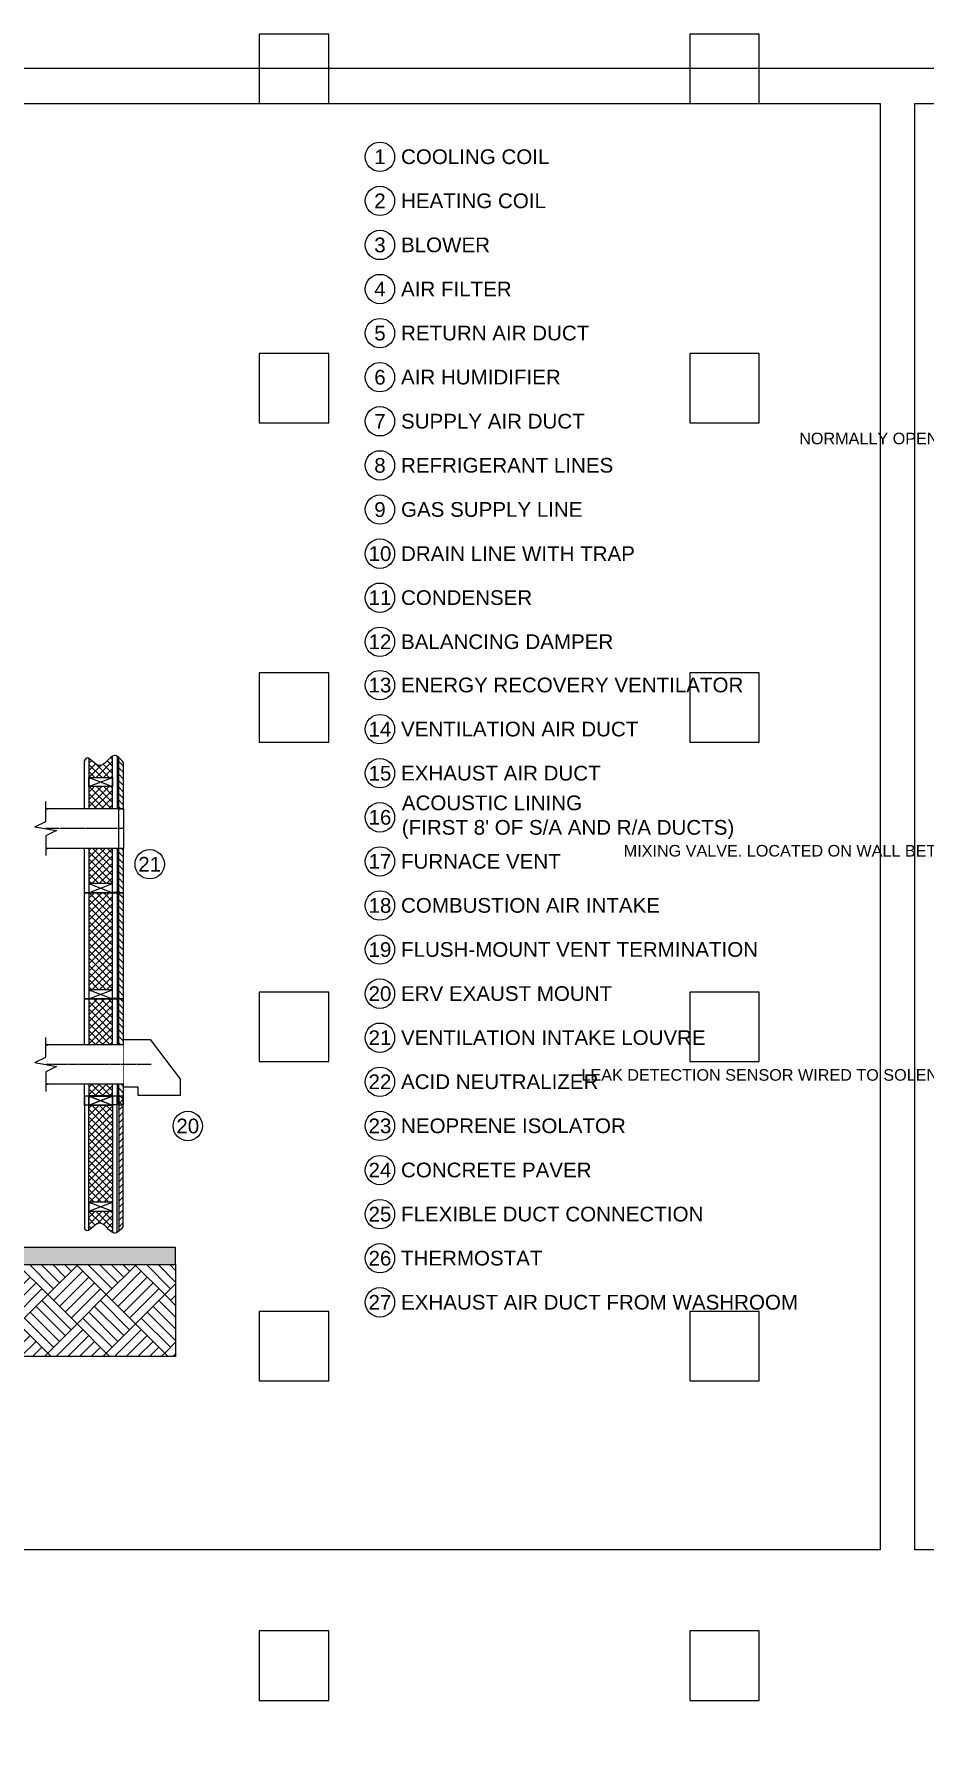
# Model space of a CAD drawing. Header units: millimetres. Extents: x -265298 to 39086, y 16803 to 136893.
# Drawn here: x 13822 to 21635, y 76257 to 91173 of the extents above; entities that cross this region are included whole.
import ezdxf
from ezdxf import colors
from ezdxf.entities.mleader import LeaderData, LeaderLine
from ezdxf.enums import TextEntityAlignment as Align
from ezdxf.math import Vec2, Vec3

# ---------------------------------------------------------------- set-up
doc = ezdxf.new("R2010")
doc.units = ezdxf.units.MM
doc.header["$LTSCALE"] = 25
doc.linetypes.add('schedules_symbols_notes$0$CENTER2', pattern=[1.125, 0.75, -0.125, 0.125, -0.125])
for name, color, linetype in [('schedules_symbols_notes$0$M-ANNO', 11, 'Continuous'), ('schedules_symbols_notes$0$M-CENTER', 33, 'schedules_symbols_notes$0$CENTER2'), ('schedules_symbols_notes$0$M-DETAIL CLR11', 11, 'Continuous'), ('schedules_symbols_notes$0$M-HVAC-EXHS-DUCT', 5, 'Continuous'), ('schedules_symbols_notes$0$M-HVAC-SUPP-DUCT', 4, 'Continuous')]:
    doc.layers.add(name, color=color, linetype=linetype)
doc.styles.add('schedules_symbols_notes$0$RDZENG', font='micross.ttf', dxfattribs={"height": 2})
doc.styles.add('schedules_symbols_notes$0$RDZENG_0.25', font='micross.ttf', dxfattribs={"height": 4})

# ---------------------------------------------------------------- blocks, each defined once
blk = doc.blocks.new('*U330')
at = {"layer": 'Defpoints'}
blk.add_lwpolyline([(-304.8, -304.8), (304.8, -304.8), (304.8, 304.8), (-304.8, 304.8)], close=True, dxfattribs=at)
blk = doc.blocks.new('*U334')
at = {"layer": 'Defpoints', "color": 0, "linetype": 'ByBlock', "lineweight": -2, "transparency": 16777216}
for p in [(15118, 28041), (18898, 28041), (15118, 25237), (18898, 25237), (15118, 22433), (18898, 22433), (15118, 19629), (18898, 19629), (15118, 16825), (18898, 16825), (15118, 14021), (18898, 14021)]:
    blk.add_blockref('*U330', p, dxfattribs=at)
blk = doc.blocks.new('schedules_symbols_notes$0$A$C5ACE41D7')
h = blk.add_hatch()
h.set_pattern_fill('ANSI31', color=256, scale=10, style=0)
h.set_pattern_definition([(45, (-14703.144, -6128.736), (-22.45064, 22.45064), [])])
edge = h.paths.add_edge_path()
edge.add_line((-156, 0), (-156, -734))
edge.add_line((-156, -734), (-125, -734))
edge.add_line((-125, -734), (-125, 0))
h = blk.add_hatch()
h.set_pattern_fill('INSULATION', color=256, scale=10, style=0)
h.set_pattern_definition([(45, (-14703.144, -6128.736), (-25.14472, 25.14472), []), (135, (-14703.144, -6128.736), (-25.14472, -25.14472), [])])
h.paths.add_polyline_path([(82, 0), (-82, 0), (-82, -671), (82, -671)])
for p, q in [((113, 0), (-156, 0)), ((82, -671), (-82, -734)), ((82, -734), (-82, -671))]:
    blk.add_line(p, q)
for points in [[(-156, 0), (-156, -734), (-125, -734), (-125, 0)], [(-113, 0), (-113, -732), (-82, -732), (-82, 0)], [(-82, 0), (82, 0)], [(82, 0), (82, -734), (113, -734), (113, 0)]]:
    blk.add_lwpolyline(points)
blk.add_lwpolyline([(82, -734), (-82, -734), (-82, -671), (82, -671)], close=True)
blk = doc.blocks.new('schedules_symbols_notes$0$A$C5ACE41DD')
h = blk.add_hatch()
h.set_pattern_fill('INSULATION', color=256, scale=10, style=0)
h.set_pattern_definition([(45, (-14703.144, -5394.925), (-25.14472, 25.14472), []), (135, (-14703.144, -5394.925), (-25.14472, -25.14472), [])])
h.paths.add_polyline_path([(82, 734), (-82, 734), (-82, 63), (82, 63)])
edge = h.paths.add_edge_path()
edge.add_line((82, 796), (82, 928))
edge.add_spline(control_points=[(82, 928), (62, 917), (-2, 833), (-52, 930), (-82, 945)], knot_values=[91.647441, 91.647441, 91.647441, 91.647441, 165.163231, 279.58537, 279.58537, 279.58537, 279.58537], degree=3, periodic=0)
edge.add_line((-82, 945), (-82, 796))
edge.add_line((-82, 796), (82, 796))
h = blk.add_hatch()
h.set_pattern_fill('ANSI31', color=256, scale=10, style=0)
h.set_pattern_definition([(45, (-14703.144, -5394.925), (-22.45064, 22.45064), [])])
edge = h.paths.add_edge_path()
edge.add_line((-156, 902), (-156, 0))
edge.add_line((-156, 0), (-125, 0))
edge.add_line((-125, 0), (-125, 935))
for p, q in [((82, 734), (-82, 796)), ((82, 796), (-82, 734)), ((82, 63), (-82, 0)), ((82, 0), (-82, 63))]:
    blk.add_line(p, q)
for points in [[(-113, 943), (-113, 2), (-82, 2), (-82, 945)], [(-156, 902), (-156, 0), (-125, 0), (-125, 935)], [(82, 928), (82, 0), (113, 0), (113, 913)]]:
    blk.add_lwpolyline(points)
for points in [[(82, 796), (-82, 796), (-82, 734), (82, 734)], [(82, 0), (-82, 0), (-82, 63), (82, 63)]]:
    blk.add_lwpolyline(points, close=True)
blk.add_spline([(-156, 902), (-93, 948), (14, 879), (103, 928), (113, 913)], degree=3)
blk = doc.blocks.new('schedules_symbols_notes$0$KEYED NOTE_0.25')
at = {"layer": 'schedules_symbols_notes$0$M-ANNO'}
blk.add_circle((0, 0), 4, dxfattribs=at)
at = {"layer": 'schedules_symbols_notes$0$M-ANNO', "style": 'schedules_symbols_notes$0$RDZENG_0.25'}
blk.add_attdef('#', text='', height=4, dxfattribs=at).set_placement((0, 0), align=Align.MIDDLE_CENTER)
blk = doc.blocks.new('*U213')
for p, q in [((3.5, 0), (-2, 0)), ((4.97, -3.03), (3.5, 0)), ((6.03, 3.03), (4.97, -3.03)), ((6.03, 3.03), (7.5, 0)), ((7.5, 0), (13, 0))]:
    blk.add_line(p, q)
at = {"layer": 'Defpoints', "color": 123}
for p, q in [((0, 0), (0, -0.64)), ((11, 0), (11, -0.64))]:
    blk.add_line(p, q, dxfattribs=at)
blk = doc.blocks.new('schedules_symbols_notes$0$A$Cbf4c63aa')
at = {"layer": 'schedules_symbols_notes$0$M-ANNO'}
blk.add_lwpolyline([(-400, 0), (0, 0), (0, -500), (-400, -500)], close=True, dxfattribs=at)
ml = blk.add_multileader_mtext('Standard', dxfattribs=at)
ml.set_content('DOMESTIC HOT WATER RECIRCULATION PUMP', color=256, style='schedules_symbols_notes$0$RDZENG')
ml.set_leader_properties()
ml.build(insert=Vec2(0, 0))
ml.multileader.update_dxf_attribs({"text_right_attachment_type": 3, "dogleg_length": 1})
ctx = ml.context
ctx.base_point, ctx.plane_origin = Vec3(-329.201, -61.196), Vec3(-259.469, -81.062)
ctx.right_attachment, ctx.text_align_type = 3, 2
notes = []
notes.append((ctx, [(0, (1, 1, 0), (-259.469, -67.999), (-1, 0), 2, [(0, [(-259.469, -90.093)], 0, [])])]))
ctx.mtext.insert, ctx.mtext.width, ctx.mtext.alignment, ctx.mtext.flow_direction = Vec3(-263.469, -59.162), 68.41432, 3, 5
ml = blk.add_multileader_mtext('Standard', dxfattribs=at)
ml.set_content('NORMALLY OPEN SOLENOID VALVE (120/1/60)', color=256, style='schedules_symbols_notes$0$RDZENG')
ml.set_leader_properties()
ml.build(insert=Vec2(0, 0))
ml.multileader.update_dxf_attribs({"text_right_attachment_type": 3, "dogleg_length": 1})
ctx = ml.context
ctx.base_point, ctx.plane_origin = Vec3(-364.682, -116.411), Vec3(-310.851, -132.445)
ctx.right_attachment, ctx.text_align_type = 3, 2
notes.append((ctx, [(0, (1, 1, 0), (-263.069, -129.949), (-1, 0), 49.783, [(0, [(-263.069, -141.476)], 0, [])])]))
ctx.mtext.insert, ctx.mtext.width, ctx.mtext.alignment, ctx.mtext.flow_direction = Vec3(-314.851, -113.825), 68.41432, 3, 5
ml = blk.add_multileader_mtext('Standard', dxfattribs=at)
ml.set_content('MIXING VALVE. LOCATED ON WALL BETWEEN 765 mm (30") AND 1500 mm (60") AFF. ', color=256, style='schedules_symbols_notes$0$RDZENG')
ml.set_leader_properties()
ml.build(insert=Vec2(0, 0))
ml.multileader.update_dxf_attribs({"text_right_attachment_type": 3, "dogleg_length": 1})
ctx = ml.context
ctx.base_point, ctx.plane_origin = Vec3(-356.249, -258.911), Vec3(-250.514, -242.699)
ctx.right_attachment, ctx.text_align_type = 3, 2
notes.append((ctx, [(0, (1, 1, 0), (-262.047, -272.449), (-1, 0), 11.266, [(0, [(-250.514, -242.699)], 0, [])])]))
ctx.mtext.insert, ctx.mtext.width, ctx.mtext.alignment, ctx.mtext.flow_direction = Vec3(-275.313, -256.324), 90.96667, 3, 5
ml = blk.add_multileader_mtext('Standard', dxfattribs=at)
ml.set_content('LEAK DETECTION SENSOR WIRED TO SOLENOID VALVE. UPON DETECTION OF WATER, SOLENOID TO CLOSE', color=256, style='schedules_symbols_notes$0$RDZENG')
ml.set_leader_properties()
ml.build(insert=Vec2(0, 0))
ml.multileader.update_dxf_attribs({"text_right_attachment_type": 3, "dogleg_length": 1})
ctx = ml.context
ctx.base_point, ctx.plane_origin = Vec3(-320.373, -336.208), Vec3(-224.913, -319.997)
ctx.right_attachment, ctx.text_align_type = 3, 2
notes.append((ctx, [(0, (1, 1, 0), (-203.314, -349.746), (-1, 0), 11.266, [(0, [(-181.532, -349.746)], 0, [])])]))
ctx.mtext.insert, ctx.mtext.width, ctx.mtext.alignment, ctx.mtext.flow_direction = Vec3(-216.581, -333.814), 105.7599, 3, 5
ml = blk.add_multileader_mtext('Standard', dxfattribs=at)
ml.set_content('DRAIN PAN', color=256, style='schedules_symbols_notes$0$RDZENG')
ml.set_leader_properties()
ml.build(insert=Vec2(0, 0))
ml.multileader.update_dxf_attribs({"text_right_attachment_type": 3, "dogleg_length": 1})
ctx = ml.context
ctx.base_point, ctx.plane_origin = Vec3(-204.815, -381.037), Vec3(-204.516, -370.018)
ctx.right_attachment, ctx.text_align_type = 3, 2
notes.append((ctx, [(0, (1, 1, 0), (-165.531, -381.037), (-1, 0), 5.818, [(0, [(-165.531, -354.007)], 0, [])])]))
ctx.mtext.insert, ctx.mtext.width, ctx.mtext.alignment, ctx.mtext.flow_direction = Vec3(-173.35, -379.036), 29.95269, 3, 5
for ctx, leaders in notes:
    for number, flags, end, landing, length, lines in leaders:
        leader = LeaderData()
        leader.index, (leader.has_last_leader_line, leader.has_dogleg_vector, leader.attachment_direction) = number, flags
        leader.last_leader_point, leader.dogleg_vector, leader.dogleg_length = Vec3(end), Vec3(landing), length
        for number, points, colour, breaks in lines:
            line = LeaderLine()
            line.index, line.vertices, line.color, line.breaks = number, Vec3.list(points), colors.encode_raw_color(colour), breaks
            leader.lines.append(line)
        ctx.leaders.append(leader)

msp = doc.modelspace()

# ---------------------------------------------------------------- hatches: boundary and pattern name
at = {"layer": 'schedules_symbols_notes$0$M-DETAIL CLR11'}
h = msp.add_hatch(dxfattribs=at)
h.set_pattern_fill('CONCRETE1', color=256, scale=12.7, style=0)
h.set_pattern_definition([(0, (-12488, 76769), (258.064, 258.064), [32.258, -225.806]), (90, (-12488, 76769), (-258.064, 258.064), [32.258, -225.806]), (135, (-12455.75, 76769.01), (-258.064, 2e-14), [45.6197, -319.338]), (0, (-12455.75, 76914.17), (258.064, 258.064), [32.258, -225.806]), (45, (-12439.62, 76898.04), (0, 258.064), [22.8098, -342.1478]), (135, (-12439.62, 76898.04), (-258.064, 2e-14), [22.8098, -342.1478]), (0, (-12358.98, 76978.69), (258.064, 258.064), [45.6197, -212.4443]), (45, (-12358.98, 76978.69), (0, 258.064), [32.258, -332.6996]), (135, (-12313.36, 76978.69), (-258.064, 2e-14), [32.258, -332.6996]), (90, (-12310.6, 76833.53), (-258.064, 258.064), [32.258, -225.806]), (45, (-12310.59, 76833.53), (0, 258.064), [22.8098, -342.1478]), (135, (-12294.46, 76849.65), (-258.064, 2e-14), [22.8098, -342.1478]), (0, (-12455.75, 76833.53), (258.064, 258.064), [16.129, -216.1286]), (0, (-12262.2, 76898.04), (258.064, 258.064), [16.129, -216.1286]), (90, (-12342.85, 76930.3), (-258.064, 258.064), [16.129, -216.1286]), (135, (-12310.59, 76785.14), (-258.064, 2e-14), [22.8098, -342.1478]), (135, (-12423.5, 76962.56), (-258.064, 2e-14), [22.8098, -342.1478]), (45, (-12367.04, 76853.69), (0, 258.064), [22.8098, -342.1478]), (90, (-12399.3, 76801.27), (-258.064, 258.064), [4.0322, -254.0317]), (90, (-12387.2, 76910.14), (-258.064, 258.064), [4.0322, -254.0317]), (90, (-12266.23, 76954.5), (-258.064, 258.064), [4.0322, -254.0317]), (90, (-12262.2, 76817.4), (-258.064, 258.064), [4.0322, -254.0317])])
h.paths.add_polyline_path([(15065, 80519), (2524, 80519), (2524, 80369), (15065, 80369)])
h = msp.add_hatch(dxfattribs=at)
h.set_pattern_fill('EARTH2', color=256, scale=38.1, style=0)
h.set_pattern_definition([(45, (-12488, 76769), (0, 513.2216), [362.9025, -362.9025]), (45, (-12539.33, 76820.33), (0, 513.2216), [362.9025, -362.9025]), (45, (-12590.65, 76871.65), (0, 513.2216), [362.9025, -362.9025]), (45, (-12641.97, 76922.98), (0, 513.2216), [362.9025, -362.9025]), (45, (-12693.3, 76974.3), (0, 513.2216), [362.9025, -362.9025]), (45, (-12744.6, 77025.62), (0, 513.2216), [362.9025, -362.9025]), (135, (-12488, 76769), (-513.2216, 3e-14), [362.9025, -362.9025]), (135, (-12539.33, 76717.7), (-513.2216, 3e-14), [362.9025, -362.9025]), (135, (-12590.65, 76666.37), (-513.2216, 3e-14), [362.9025, -362.9025]), (135, (-12641.97, 76615.04), (-513.2216, 3e-14), [362.9025, -362.9025]), (135, (-12693.3, 76563.72), (-513.2216, 3e-14), [362.9025, -362.9025]), (135, (-12744.6, 76512.4), (-513.2216, 3e-14), [362.9025, -362.9025])])
h.paths.add_polyline_path([(2524, 80369), (15065, 80369), (15065, 79562), (2524, 79562)])

# ---------------------------------------------------------------- linework, layer by layer
at = {"layer": 'Defpoints', "color": 255}
msp.add_lwpolyline([(986, 62827), (38781, 62827), (38781, 90869), (986, 90869)], close=True, dxfattribs=at)
at = {"layer": 'schedules_symbols_notes$0$M-DETAIL CLR11'}
for points in [[(15065, 80519), (2524, 80519), (2524, 80369), (15065, 80369)], [(2524, 80369), (15065, 80369), (15065, 79562), (2524, 79562)]]:
    msp.add_lwpolyline(points, close=True, dxfattribs=at)
at = {"layer": 'schedules_symbols_notes$0$M-HVAC-EXHS-DUCT', "linetype": 'Continuous'}
for p, q in [((14843, 82345), (15109, 81994)), ((14738, 81854), (14738, 81928)), ((15109, 81854), (15109, 81994)), ((15109, 81854), (14738, 81854))]:
    msp.add_line(p, q, dxfattribs=at)

# ---------------------------------------------------------------- block references
at = {"layer": 'Defpoints'}
msp.add_blockref('*U334', (986, 62827), dxfattribs=at)
at = {"layer": 'schedules_symbols_notes$0$M-ANNO', "xscale": 32.258, "yscale": 32.258, "zscale": 32.258}
for p, values in [((16859, 90095), {'#': '1'}), ((16859, 89708), {'#': '2'}), ((16859, 89321), {'#': '3'}), ((16859, 88934), {'#': '4'}), ((16859, 88547), {'#': '5'}), ((16859, 88160), {'#': '6'}), ((16859, 87773), {'#': '7'}), ((16859, 87386), {'#': '8'}), ((16859, 86998), {'#': '9'}), ((16859, 86611), {'#': '10'}), ((16859, 86224), {'#': '11'}), ((16859, 85837), {'#': '12'}), ((16859, 85457), {'#': '13'}), ((16859, 85070), {'#': '14'}), ((16859, 84683), {'#': '15'}), ((16859, 84296), {'#': '16'}), ((14838, 83884), {'#': '21'}), ((16859, 83909), {'#': '17'}), ((16859, 83522), {'#': '18'}), ((16859, 83135), {'#': '19'}), ((16859, 82748), {'#': '20'}), ((16859, 82361), {'#': '21'}), ((16859, 81974), {'#': '22'}), ((15172, 81586), {'#': '20'}), ((16859, 81587), {'#': '23'}), ((16859, 81199), {'#': '24'}), ((16859, 80812), {'#': '25'}), ((16859, 80425), {'#': '26'}), ((16859, 80038), {'#': '27'})]:
    msp.add_blockref('schedules_symbols_notes$0$KEYED NOTE_0.25', p, dxfattribs=at).add_auto_attribs(values)
at = {"layer": 'schedules_symbols_notes$0$M-DETAIL CLR11', "xscale": -1.27, "yscale": 1.27, "zscale": 1.27}
for name, p in [('schedules_symbols_notes$0$A$C5ACE41DD', (14408, 83634)), ('schedules_symbols_notes$0$A$C5ACE41D7', (14408, 83634)), ('schedules_symbols_notes$0$A$C5ACE41D7', (14408, 82702))]:
    msp.add_blockref(name, p, dxfattribs=at)
at = {"layer": 'schedules_symbols_notes$0$M-DETAIL CLR11', "xscale": 1.27, "yscale": 1.27, "zscale": 1.27, "rotation": 180}
msp.add_blockref('schedules_symbols_notes$0$A$C5ACE41DD', (14408, 81849), dxfattribs=at)

# ---------------------------------------------------------------- texts
at = {"layer": 'schedules_symbols_notes$0$M-ANNO', "width": 7007.26, "attachment_point": 4, "style": 'schedules_symbols_notes$0$RDZENG_0.25'}
for s, insert, char_height in [('COOLING COIL', (17044, 90095), 129.03), ('HEATING COIL', (17044, 89708), 129.03), ('BLOWER', (17044, 89321), 129), ('AIR FILTER', (17044, 88934), 129), ('AIR HUMIDIFIER ', (17044, 88160), 129.03), ('CONDENSER', (17044, 86224), 129), ('FURNACE VENT', (17044, 83909), 129.03), ('THERMOSTAT', (17044, 80425), 129)]:
    msp.add_mtext(s, dxfattribs=dict(at, insert=insert, char_height=char_height))

# ---------------------------------------------------------------- next in the draw order: block references
at = {"xscale": 25.4, "yscale": 25.4, "zscale": 25.4}
msp.add_blockref('schedules_symbols_notes$0$A$Cbf4c63aa', (31715, 90564), dxfattribs=at)

# ---------------------------------------------------------------- next in the draw order: wipeouts: each hides what was drawn before it
msp.add_wipeout([(14607, 81952), (13925, 81952), (13926, 82063), (14021, 82109), (13830, 82143), (13926, 82189), (13925, 82300), (14607, 82300)])
msp.add_wipeout([(14607, 84023), (13925, 84023), (13926, 84134), (14021, 84180), (13830, 84214), (13926, 84260), (13925, 84371), (14607, 84371)]).dxf.layer = 'schedules_symbols_notes$0$M-DETAIL CLR11'

# ---------------------------------------------------------------- next in the draw order: linework, layer by layer
at = {"layer": 'schedules_symbols_notes$0$M-ANNO'}
msp.add_lwpolyline([(1290, 90564), (21250, 90564), (21250, 77864), (1290, 77864)], close=True, dxfattribs=at)
at = {"layer": 'schedules_symbols_notes$0$M-CENTER', "color": 11}
for p, q in [((14607, 84197), (13925, 84197)), ((14852, 82126), (13925, 82126))]:
    msp.add_line(p, q, dxfattribs=at)
at = {"layer": 'schedules_symbols_notes$0$M-DETAIL CLR11'}
msp.add_lwpolyline([(14567, 84371), (14607, 84371), (14607, 84023), (14567, 84023)], close=True, dxfattribs=at)
at = {"layer": 'schedules_symbols_notes$0$M-HVAC-EXHS-DUCT', "linetype": 'Continuous'}
for p, q in [((14607, 82345), (14843, 82345)), ((14607, 82300), (13925, 82300)), ((14607, 81952), (13925, 81952)), ((14738, 81928), (14607, 81928))]:
    msp.add_line(p, q, dxfattribs=at)
at = {"layer": 'schedules_symbols_notes$0$M-HVAC-SUPP-DUCT', "linetype": 'Continuous'}
for p, q in [((14607, 84371), (13925, 84371)), ((14607, 84023), (13925, 84023))]:
    msp.add_line(p, q, dxfattribs=at)

# ---------------------------------------------------------------- next in the draw order: block references
at = {"layer": 'schedules_symbols_notes$0$M-HVAC-EXHS-DUCT', "linetype": 'Continuous', "xscale": 31.65455914217181, "yscale": 31.65455914217181, "zscale": 31.65455914217181, "rotation": 90}
msp.add_blockref('*U213', (13925, 81952), dxfattribs=at)
at = {"layer": 'schedules_symbols_notes$0$M-HVAC-SUPP-DUCT', "linetype": 'Continuous', "xscale": 31.65455914217181, "yscale": 31.65455914217181, "zscale": 31.65455914217181, "rotation": 90}
msp.add_blockref('*U213', (13925, 84023), dxfattribs=at)

# ---------------------------------------------------------------- next in the draw order: texts
at = {"layer": 'schedules_symbols_notes$0$M-ANNO', "char_height": 129.03, "attachment_point": 4, "style": 'schedules_symbols_notes$0$RDZENG_0.25'}
for s, insert, width in [('RETURN AIR DUCT', (17044, 88547), 7007.26), ('SUPPLY AIR DUCT', (17044, 87773), 7007.26), ('REFRIGERANT LINES', (17044, 87386), 7007.26), ('GAS SUPPLY LINE', (17044, 86998), 7007.26), ('DRAIN LINE WITH TRAP', (17044, 86611), 7007.26), ('BALANCING DAMPER', (17044, 85837), 7007.26), ('ENERGY RECOVERY VENTILATOR', (17044, 85457), 7007.26), ('VENTILATION AIR DUCT', (17044, 85070), 7007.26), ('EXHAUST AIR DUCT', (17044, 84683), 7007.26), ("ACOUSTIC LINING\\P(FIRST 8' OF S/A AND R/A DUCTS)", (17051, 84296), 7007.26), ('COMBUSTION AIR INTAKE', (17044, 83522), 7007.26), ('FLUSH-MOUNT VENT TERMINATION', (17044, 83135), 7007.26), ('ERV EXAUST MOUNT', (17044, 82748), 7007.26), ('VENTILATION INTAKE LOUVRE', (17044, 82361), 7007.26), ('ACID NEUTRALIZER', (17044, 81974), 7007.26), ('NEOPRENE ISOLATOR', (17044, 81587), 7007.26), ('CONCRETE PAVER', (17044, 81199), 7007.26), ('FLEXIBLE DUCT CONNECTION', (17044, 80812), 7007.26), ('EXHAUST AIR DUCT FROM WASHROOM', (17044, 80038), 3463.06)]:
    msp.add_mtext(s, dxfattribs=dict(at, insert=insert, width=width))

doc.saveas('drawing.dxf')
